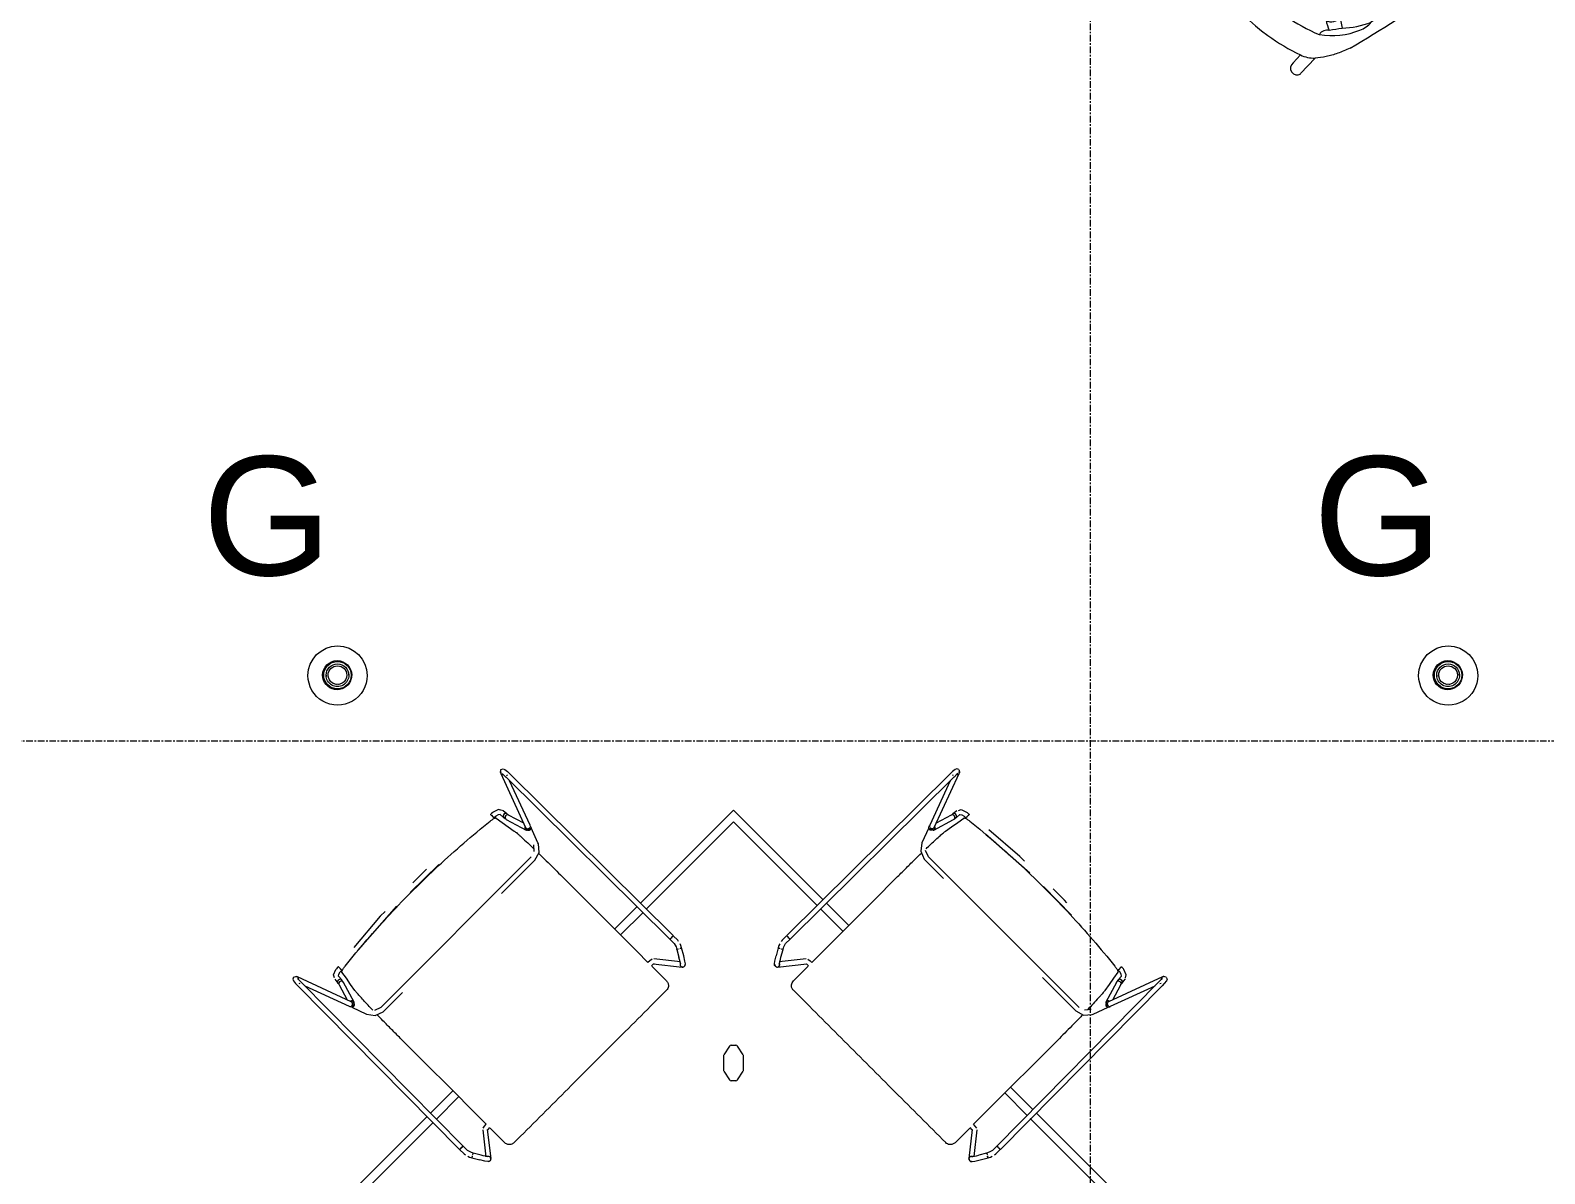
# Model space of a CAD drawing. Header units: inches. Extents: x 29752 to 32426, y -178 to 5722.
# Drawn here: x 31137.2 to 31251.9, y 4368 to 4454.5 of the extents above; entities that cross this region are included whole.
import ezdxf

# ---------------------------------------------------------------- set-up
doc = ezdxf.new("R2010")
doc.units = ezdxf.units.IN
doc.header["$MEASUREMENT"] = 0
doc.linetypes.add('Grid Line 1_2_', pattern=[0.875, 0.5, -0.125, 0.125, -0.125])
for name, color, linetype, lineweight in [('E-LITE-EQPM', 33, 'Continuous', 9), ('E-LITE-EQPM-IDEN', 33, 'Continuous', 9), ('G-IMPT', 8, 'Continuous', 9), ('I-FURN', 30, 'Continuous', 9), ('S-GRID', 1, 'Continuous', 9)]:
    doc.layers.add(name, color=color, linetype=linetype, lineweight=lineweight)
doc.styles.add('Arial', font='arial.ttf', dxfattribs={"height": 9})

# ---------------------------------------------------------------- blocks, each defined once
blk = doc.blocks.new('Table-Square-Teknion-STBSQ_Qui_With_Power-R2015 - 25_5_ High-6254706-FIRST FLOOR')
at = {"layer": 'I-FURN'}
for p, q in [((-11.4, 21), (-21, 21)), ((-21, 21), (-21, 11.01)), ((-8.66, 21), (-11.06, 21)), ((11.06, 21), (8.66, 21)), ((21, 21), (11.4, 21)), ((21, 11.02), (21, 21)), ((-20.37, 20.38), (-20.37, 11.02)), ((-11.41, 20.38), (-20.37, 20.38)), ((-8.66, 20.38), (-11.06, 20.38)), ((11.06, 20.38), (8.66, 20.38)), ((20.38, 20.38), (11.4, 20.38)), ((20.38, 11.02), (20.38, 20.38)), ((-21, 10.67), (-21, 8.27)), ((-20.37, 10.68), (-20.37, 8.27)), ((20.38, 8.27), (20.38, 10.68)), ((21, 8.27), (21, 10.67)), ((-8.58, 8.14), (-8.41, 7.38)), ((-8.28, 8.54), (-8.54, 8.28)), ((-7.38, 8.41), (-8.14, 8.58)), ((-6.56, 7.62), (-7.31, 8.37)), ((7.31, 8.37), (6.56, 7.62)), ((8.14, 8.58), (7.38, 8.41)), ((8.54, 8.28), (8.28, 8.54)), ((8.41, 7.38), (8.58, 8.14)), ((-8.37, 7.31), (-7.62, 6.56)), ((-6.35, 6.79), (-6.52, 7.55)), ((6.52, 7.55), (6.35, 6.79)), ((7.62, 6.56), (8.37, 7.31)), ((-7.55, 6.52), (-6.79, 6.35)), ((-6.65, 6.39), (-6.39, 6.65)), ((6.39, 6.65), (6.65, 6.39)), ((6.79, 6.35), (7.55, 6.52)), ((-7.62, -6.56), (-8.37, -7.31)), ((-6.79, -6.35), (-7.55, -6.52)), ((-6.39, -6.65), (-6.65, -6.39)), ((-6.52, -7.55), (-6.35, -6.79)), ((6.35, -6.79), (6.52, -7.55)), ((6.65, -6.39), (6.39, -6.65)), ((7.55, -6.52), (6.79, -6.35)), ((8.37, -7.31), (7.62, -6.56)), ((-8.41, -7.38), (-8.58, -8.14)), ((-7.31, -8.37), (-6.56, -7.62)), ((6.56, -7.62), (7.31, -8.37)), ((8.58, -8.14), (8.41, -7.38)), ((-21, -9.05), (-21, -11.45)), ((-20.37, -9.04), (-20.37, -11.45)), ((-8.54, -8.28), (-8.28, -8.54)), ((-8.14, -8.58), (-7.38, -8.41)), ((7.38, -8.41), (8.14, -8.58)), ((8.28, -8.54), (8.54, -8.28)), ((20.38, -11.45), (20.38, -9.04)), ((21, -11.45), (21, -9.05)), ((-21, -11.79), (-21, -21)), ((-20.37, -11.79), (-20.37, -20.37)), ((20.38, -20.37), (20.38, -11.8)), ((21, -21), (21, -11.79)), ((-20.37, -20.37), (-11.4, -20.37)), ((-11.06, -20.37), (-8.66, -20.37)), ((8.66, -20.37), (11.05, -20.37)), ((11.39, -20.37), (20.38, -20.37)), ((-21, -21), (-11.4, -21)), ((-11.06, -21), (-8.66, -21)), ((8.66, -21), (11.05, -21)), ((11.39, -21), (21, -21))]:
    blk.add_line(p, q, dxfattribs=at)
for centre, start, end in [((-8.44, 8.18), 135, 192.8239), ((-8.18, 8.44), 77.1761, 135), ((-7.41, 8.26), 45, 77.1761), ((7.41, 8.26), 102.8239, 135), ((8.18, 8.44), 45, 102.8239), ((8.44, 8.18), 347.1761, 45), ((-8.26, 7.41), 192.8239, 225), ((-6.67, 7.52), 12.8239, 45), ((6.67, 7.52), 135, 167.1761), ((8.26, 7.41), 315, 347.1761), ((-7.52, 6.67), 225, 257.1761), ((-6.75, 6.5), 257.1761, 315), ((-6.5, 6.75), 315, 12.8239), ((6.5, 6.75), 167.1761, 225), ((6.75, 6.5), 225, 282.8239), ((7.52, 6.67), 282.8239, 315), ((-7.52, -6.67), 102.8239, 135), ((-6.75, -6.5), 45, 102.8239), ((-6.5, -6.75), 347.1761, 45), ((6.5, -6.75), 135, 192.8239), ((6.75, -6.5), 77.1761, 135), ((7.52, -6.67), 45, 77.1761), ((-8.26, -7.41), 135, 167.1761), ((-6.67, -7.52), 315, 347.1761), ((6.67, -7.52), 192.8239, 225), ((8.26, -7.41), 12.8239, 45), ((-8.44, -8.18), 167.1761, 225), ((-8.18, -8.44), 225, 282.8239), ((-7.41, -8.26), 282.8239, 315), ((7.41, -8.26), 225, 257.1761), ((8.18, -8.44), 257.1761, 315), ((8.44, -8.18), 315, 12.8239)]:
    blk.add_arc(centre, 0.15, start, end, dxfattribs=at)
blk = doc.blocks.new('HighTower_Alo_Chair - HighTower_Alo_Chair-6256373-FIRST FLOOR')
at = {"layer": 'I-FURN'}
for p, q in [((-11.35, 8.59), (-11.44, -8.83)), ((-11.14, 8.68), (-11.11, 8.59)), ((-11.07, -8.84), (-10.97, 8.59)), ((-10.97, 8.22), (-9.68, 4.74)), ((-10.89, 9.08), (-10.91, 9.14)), ((-9.33, 4.87), (-10.89, 9.08)), ((10.89, 9.08), (9.33, 4.87)), ((9.68, 4.74), (10.97, 8.22)), ((10.91, 9.14), (10.89, 9.08)), ((10.97, 8.59), (11.07, -8.84)), ((11.11, 8.59), (11.14, 8.68)), ((11.44, -8.83), (11.35, 8.59)), ((-9.02, 6.96), (-9.06, 6.59)), ((-8.68, 6.55), (-8.65, 6.92)), ((-8.26, 7.44), (-8.37, 7.43)), ((-8.33, 7.06), (-8.22, 7.07)), ((-8.26, 7.44), (-8.19, 7.44)), ((-8.22, 7.07), (-8.19, 7.07)), ((-8.15, 7.44), (-8.19, 7.44)), ((-8.19, 7.07), (-8.15, 7.07)), ((-8.15, 7.15), (-8.15, 7.34)), ((-8.15, 7.07), (-8.15, 7.15)), ((-6.24, 7.27), (-1.78, 7.56)), ((-0.32, 7.56), (2.7, 7.52)), ((8.19, 7.44), (8.15, 7.44)), ((8.15, 7.34), (8.15, 7.15)), ((8.15, 7.15), (8.15, 7.07)), ((8.15, 7.07), (8.19, 7.07)), ((8.26, 7.44), (8.19, 7.44)), ((8.22, 7.07), (8.19, 7.07)), ((8.22, 7.07), (8.33, 7.06)), ((8.37, 7.43), (8.26, 7.44)), ((8.65, 6.92), (8.68, 6.55)), ((9.02, 6.96), (9, 7)), ((9.06, 6.59), (9.02, 6.96)), ((-9.08, 6.43), (-9.45, 5.19)), ((-9.21, 4.7), (-8.72, 6.32)), ((8.68, 6.56), (8.69, 6.52)), ((8.72, 6.32), (9.21, 4.7)), ((9.06, 6.56), (9.06, 6.59)), ((9.45, 5.19), (9.08, 6.43)), ((-9.31, 4.8), (-9.33, 4.86)), ((-9.3, 4.78), (-9.31, 4.8)), ((9.3, 4.78), (9.31, 4.8)), ((9.33, 4.86), (9.31, 4.8)), ((-9.6, 4.55), (-9.17, 3.39)), ((8.82, 3.52), (8.49, 3.13)), ((9.17, 3.39), (9.6, 4.55)), ((-8.06, 2.99), (-8.55, 3.16)), ((-8.07, 2.62), (-6.1, 2.62)), ((8.06, 2.99), (-8.06, 2.99)), ((4.5, 2.62), (8.07, 2.62)), ((-8.66, -8.91), (-8.66, -7.74)), ((8.66, -7.74), (8.66, -8.91)), ((-11.44, -8.84), (-11.44, -9.31)), ((-11.09, -8.84), (-11.42, -8.84)), ((-11.07, -9.31), (-11.07, -8.84)), ((-9.16, -9.03), (-10.43, -10.63)), ((10.42, -10.62), (9.16, -9.03)), ((11.07, -8.84), (11.07, -9.31)), ((11.42, -8.84), (11.09, -8.84)), ((11.44, -9.31), (11.44, -8.84)), ((-11.44, -9.31), (-11.41, -9.44)), ((-11.36, -9.64), (-11.32, -9.78)), ((-11.32, -9.78), (-11.23, -9.94)), ((-11.23, -9.94), (-10.92, -10.48)), ((-11.12, -9.88), (-11.22, -9.94)), ((-11.2, -9.93), (-11.1, -9.87)), ((-10.99, -9.59), (-11.07, -9.31)), ((-11.02, -9.83), (-10.92, -9.77)), ((-10.9, -9.76), (-10.99, -9.59)), ((-10.9, -9.76), (-10.96, -9.79)), ((-10.91, -9.76), (-10.9, -9.76)), ((-10.9, -9.76), (-10.91, -9.76)), ((-10.59, -10.29), (-10.9, -9.76)), ((-10.24, -11), (-8.87, -9.26)), ((-8.66, -10.89), (-8.66, -9.32)), ((8.66, -9.32), (8.66, -10.89)), ((8.87, -9.26), (10.24, -11)), ((10.9, -9.76), (10.59, -10.29)), ((10.99, -9.59), (10.9, -9.76)), ((10.9, -9.76), (10.91, -9.76)), ((10.91, -9.76), (10.9, -9.76)), ((10.96, -9.79), (10.9, -9.76)), ((10.92, -9.77), (11.02, -9.83)), ((10.92, -10.48), (11.23, -9.94)), ((11.07, -9.31), (10.99, -9.59)), ((11.1, -9.87), (11.2, -9.93)), ((11.22, -9.94), (11.12, -9.88)), ((11.23, -9.94), (11.32, -9.78)), ((11.32, -9.78), (11.36, -9.64)), ((11.41, -9.44), (11.44, -9.31)), ((-10.28, -11.03), (-10.21, -10.92)), ((10.28, -11.03), (10.21, -10.92))]:
    blk.add_line(p, q, dxfattribs=at)
at = {"layer": 'I-FURN', "flags": 128}
for points in [[(-11.1, 9.28), (-11.26, 9.2), (-11.31, 9.08), (-11.34, 8.83), (-11.35, 8.59)], [(-11.1, 9.28), (-10.94, 9.19), (-10.91, 9.14)], [(11.1, 9.28), (10.94, 9.19), (10.91, 9.14)], [(11.1, 9.28), (11.26, 9.2), (11.31, 9.08), (11.34, 8.83), (11.35, 8.59)], [(-10.94, 9.01), (-10.96, 8.92), (-10.97, 8.62), (-10.97, 8.59)], [(10.94, 9.01), (10.96, 8.92), (10.97, 8.62), (10.97, 8.59)], [(-8.96, 7.05), (-8.84, 7.26), (-8.42, 7.42), (-8.37, 7.43)], [(-8.65, 6.92), (-8.53, 7.01), (-8.33, 7.06)], [(-8.53, 5.28), (-8.44, 5.83), (-8.34, 6.39), (-8.25, 6.95)], [(-8.15, 7.07), (-8.15, 7.08), (-8.15, 7.09), (-8.15, 7.12), (-8.15, 7.15), (-8.15, 7.19), (-8.15, 7.24), (-8.15, 7.28), (-8.15, 7.33), (-8.15, 7.37), (-8.15, 7.4), (-8.15, 7.43), (-8.15, 7.44), (-8.15, 7.45)], [(-2.7, 7.89), (-3.21, 7.89), (-6.28, 7.64)], [(1.8, 7.94), (1.54, 7.95), (0.33, 7.94)], [(8.15, 7.45), (8.15, 7.44), (8.15, 7.43), (8.15, 7.4), (8.15, 7.37), (8.15, 7.33), (8.15, 7.28), (8.15, 7.24), (8.15, 7.19), (8.15, 7.15), (8.15, 7.12), (8.15, 7.09), (8.15, 7.08), (8.15, 7.07)], [(8.25, 6.95), (8.34, 6.39), (8.44, 5.83), (8.53, 5.28)], [(8.65, 6.92), (8.53, 7.01), (8.33, 7.06)], [(8.97, 7.05), (8.84, 7.26), (8.42, 7.42), (8.37, 7.43)], [(-9.07, 6.44), (-9.06, 6.51), (-9.06, 6.56)], [(-8.72, 6.31), (-8.7, 6.42), (-8.69, 6.52)], [(8.72, 6.31), (8.7, 6.42), (8.69, 6.52)], [(9.07, 6.44), (9.06, 6.51), (9.06, 6.56)], [(-9.6, 4.55), (-9.66, 4.66), (-9.68, 4.71)], [(9.6, 4.55), (9.66, 4.66), (9.68, 4.71)], [(-9.17, 3.39), (-8.78, 2.86), (-8.17, 2.62), (-8.07, 2.62)], [(8.07, 2.62), (8.7, 2.8), (9.13, 3.3), (9.17, 3.39)], [(-8.66, -7.74), (-8.66, -5.07), (-8.66, -2.4), (-8.66, 0.27)], [(8.66, 0.27), (8.66, -2.4), (8.66, -5.07), (8.66, -7.74)], [(-9.05, -8.96), (-8.85, -8.92), (-8.66, -8.91)], [(9.05, -8.96), (8.85, -8.92), (8.66, -8.91)], [(-10.3, -10.75), (-10.35, -10.69), (-10.51, -10.44), (-10.59, -10.29)], [(-8.91, -9.31), (-8.84, -9.29), (-8.66, -9.28)], [(8.91, -9.31), (8.84, -9.29), (8.66, -9.28)], [(10.3, -10.75), (10.35, -10.69), (10.51, -10.44), (10.59, -10.29)], [(-10.41, -11.07), (-10.49, -11.07), (-10.58, -11), (-10.71, -10.82), (-10.92, -10.48)], [(-10.53, -11.01), (-10.5, -11.04), (-10.46, -11.06), (-10.42, -11.07), (-10.37, -11.07), (-10.33, -11.06), (-10.29, -11.04), (-10.25, -11.01), (-10.23, -10.97), (-10.21, -10.93), (-10.2, -10.89)], [(-10.2, -10.89), (-10.21, -10.84), (-10.23, -10.8), (-10.25, -10.76), (-10.29, -10.73), (-10.33, -10.71)], [(10.37, -10.7), (10.33, -10.71), (10.29, -10.73), (10.25, -10.76), (10.23, -10.8), (10.21, -10.84), (10.2, -10.89)], [(10.2, -10.89), (10.21, -10.93), (10.23, -10.97), (10.25, -11.01), (10.29, -11.04), (10.33, -11.06), (10.37, -11.07), (10.42, -11.07), (10.46, -11.06), (10.5, -11.04), (10.53, -11.01)], [(10.41, -11.07), (10.49, -11.07), (10.58, -11), (10.71, -10.82), (10.92, -10.48)]]:
    blk.add_lwpolyline(points, dxfattribs=at)
at = {"layer": 'I-FURN'}
for centre, major_axis, ratio, start_param, end_param in [((-11.07, 9.02), (0.176, 0.065), 0.957879, 0.444014, 0.705813), ((11.07, 9.02), (-0.176, 0.065), 0.957879, 5.577372, 5.839172), ((-11.07, 9.02), (0.176, 0.065), 0.957879, 4.894603, 5.941801), ((-11.07, 9.01), (0.176, 0.064), 0.957692, 0.418229, 0.680028), ((-11.07, 9.02), (0.176, 0.065), 0.957879, 5.941801, 6.283185), ((11.07, 9.02), (-0.176, 0.065), 0.957879, 0, 0.341384), ((11.07, 9.02), (-0.176, 0.065), 0.957879, 0.341384, 1.388582), ((11.07, 9.01), (-0.176, 0.064), 0.957692, 5.603157, 5.864957), ((-8.9, 6.37), (-0.173, 0.073), 0.988515, 5.116919, 6.425916), ((-8.9, 6.37), (-0.179, 0.054), 0.987637, 3.693961, 6.311955), ((-8.87, 6.57), (-0.187, 0.017), 0.830705, 5.604834, 6.652031), ((-8.87, 6.57), (-0.187, 0.019), 0.830378, 3.224652, 6.366245), ((-8.87, 6.57), (-0.187, 0.019), 0.830378, 0.083059, 0.344859), ((-8.87, 6.57), (-0.187, 0.017), 0.830705, 4.819436, 5.343034), ((-8.9, 6.37), (-0.173, 0.073), 0.988515, 4.85512, 5.116919), ((-8.87, 6.57), (-0.187, 0.017), 0.830705, 4.295837, 4.819436), ((-8.87, 6.57), (-0.187, 0.017), 0.830705, 2.725041, 3.772238), ((-8.87, 6.57), (-0.187, 0.019), 0.830378, 2.701053, 3.224652), ((8.87, 6.57), (0.187, 0.017), 0.830705, 2.249148, 3.558145), ((8.87, 6.57), (0.187, 0.019), 0.830378, 6.200126, 9.341719), ((8.87, 6.57), (0.187, 0.019), 0.830378, 3.058533, 3.582132), ((8.9, 6.37), (0.179, 0.054), 0.987637, 6.254416, 8.87241), ((8.87, 6.57), (0.187, 0.017), 0.830705, 1.46375, 1.987348), ((8.9, 6.37), (0.173, 0.073), 0.988515, 1.166266, 1.428065), ((8.87, 6.57), (0.187, 0.017), 0.830705, 5.914339, 7.746935), ((8.9, 6.37), (0.173, 0.073), 0.988515, 6.140454, 7.449451), ((8.87, 6.57), (0.187, 0.019), 0.830378, 5.938327, 6.200126), ((-9.51, 4.8), (0.176, 0.065), 0.957879, 3.062008, 3.847406), ((-9.51, 4.8), (0.176, 0.065), 0.957879, 4.109205, 5.680001), ((-9.39, 4.75), (-0.169, 0.081), 0.988221, 1.239607, 2.025005), ((-9.39, 4.75), (-0.179, 0.054), 0.987637, 1.075967, 2.123165), ((-9.51, 4.81), (0.181, 0.049), 0.968246, 4.44047, 4.702269), ((-9.51, 4.81), (0.181, 0.049), 0.968246, 4.978885, 5.225868), ((-9.51, 4.81), (0.181, 0.049), 0.968246, 5.240905, 5.487667), ((-9.39, 4.75), (-0.179, 0.054), 0.987637, 3.432162, 4.741158), ((-9.51, 4.81), (0.181, 0.049), 0.968246, 5.749467, 6.283185), ((-9.39, 4.75), (-0.169, 0.081), 0.988221, 4.3812, 4.631701), ((13.72, 13.24), (23.01, 8.54), 0.026342, 3.095323, 3.100357), ((-9.45, 4.67), (0.176, 0.065), 0.026342, 0.141106, 0.291986), ((-9.45, 4.67), (0.176, 0.065), 0.026342, 5.903694, 6.273411), ((-9.39, 4.75), (-0.169, 0.081), 0.988221, 4.1194, 4.369969), ((-9.39, 4.75), (-0.169, 0.081), 0.988221, 3.072203, 3.857601), ((-9.39, 4.75), (-0.179, 0.054), 0.987637, 2.908563, 3.432162), ((9.39, 4.75), (0.169, 0.081), 0.988221, 1.913217, 3.210983), ((9.39, 4.75), (0.179, 0.054), 0.987637, 1.542027, 2.851024), ((9.39, 4.75), (0.179, 0.054), 0.987637, 2.851024, 3.374623), ((9.39, 4.75), (0.169, 0.081), 0.988221, 1.651485, 1.901986), ((9.45, 4.67), (-0.176, 0.065), 0.026342, 0.009774, 0.379491), ((9.45, 4.67), (-0.176, 0.065), 0.026342, 5.991199, 6.14208), ((-13.72, 13.24), (-23.01, 8.54), 0.026342, 3.182829, 3.187862), ((9.39, 4.75), (0.169, 0.081), 0.988221, 1.378387, 1.640186), ((9.51, 4.81), (-0.181, 0.049), 0.968246, 0, 1.042085), ((9.51, 4.8), (-0.176, 0.065), 0.957879, 0.603184, 2.17398), ((9.39, 4.75), (0.179, 0.054), 0.987637, 4.110278, 5.207218), ((9.51, 4.81), (-0.181, 0.049), 0.968246, 1.057317, 1.319117), ((9.39, 4.75), (0.169, 0.081), 0.988221, 4.25818, 5.043578), ((9.51, 4.81), (-0.181, 0.049), 0.968246, 1.580916, 1.842716), ((9.51, 4.8), (-0.176, 0.065), 0.957879, 2.43578, 2.959378), ((-9.39, 4.75), (-0.169, 0.081), 0.988221, 2.025005, 2.286804), ((9.39, 4.75), (0.169, 0.081), 0.988221, 3.957949, 4.25818), ((-11.25, -8.84), (-0.187, 0.001), 0.000559, 6.179689, 6.441488), ((-11.25, -8.84), (-0.187, 0.001), 0.000559, 0.420102, 1.4673), ((-11.25, -8.84), (-0.187, 0.001), 0.000559, 1.4673, 2.514497), ((-11.25, -8.84), (-0.187, 0.001), 0.000559, 3.038096, 3.141593), ((11.25, -8.84), (0.187, 0.001), 0.000559, 3.141593, 3.245089), ((11.25, -8.84), (0.187, 0.001), 0.000559, 3.768688, 4.815886), ((11.25, -8.84), (0.187, 0.001), 0.000559, 4.815886, 5.863083), ((11.25, -8.84), (0.187, 0.001), 0.000559, 6.124882, 6.386682), ((-10.4, -10.89), (-0.185, 0.028), 0.989631, 0.93378, 2.242777), ((-10.4, -10.89), (-0.185, 0.028), 0.989631, 3.141593, 4.337172), ((-10.4, -10.89), (-0.185, 0.028), 0.989631, 2.242777, 3.028176), ((10.4, -10.89), (0.185, 0.028), 0.989631, 1.684213, 3.141593), ((10.4, -10.89), (0.185, 0.028), 0.989631, 3.25501, 4.040408), ((10.4, -10.89), (0.185, 0.028), 0.989631, 4.040408, 5.349405)]:
    blk.add_ellipse(centre, major_axis=major_axis, ratio=ratio, start_param=start_param, end_param=end_param, dxfattribs=at)
for points in [[(-8.25, 6.95), (-8.25, 6.96), (-8.23, 6.98), (-8.18, 7.01), (-8.11, 7.04), (-8.01, 7.06), (-7.89, 7.08), (-7.81, 7.1), (-7.76, 7.1)], [(-7.76, 7.1), (-6.05, 7.29), (-2.6, 7.54), (2.6, 7.54), (6.05, 7.29), (7.76, 7.1)], [(7.76, 7.1), (7.81, 7.1), (7.89, 7.08), (8.01, 7.06), (8.11, 7.04), (8.18, 7.01), (8.23, 6.98), (8.25, 6.96), (8.25, 6.95)], [(8.15, -11.39), (6.34, -11.39), (2.72, -11.39), (-2.72, -11.39), (-6.34, -11.39), (-8.15, -11.39)]]:
    blk.add_open_spline(points, degree=3, dxfattribs=at)
for points, knots in [([(-9.28, 4.73), (-9.28, 4.72), (-9.28, 4.71), (-9.28, 4.7), (-9.28, 4.69), (-9.28, 4.68), (-9.28, 4.67), (-9.28, 4.66), (-9.28, 4.65), (-9.28, 4.64), (-9.29, 4.63), (-9.29, 4.61), (-9.3, 4.6), (-9.32, 4.58), (-9.33, 4.56), (-9.35, 4.55), (-9.36, 4.53), (-9.39, 4.52), (-9.43, 4.5), (-9.46, 4.5), (-9.47, 4.5)], [-1, -1, -1, -1, -0.9375, -0.90625, -0.875, -0.84375, -0.8125, -0.78125, -0.75, -0.71875, -0.6875, -0.625, -0.5625, -0.5, -0.4375, -0.375, -0.3125, -0.25, -0.125, 0, 0, 0, 0]), ([(-8.63, 3.28), (-8.63, 3.46), (-8.62, 3.83), (-8.6, 4.32), (-8.58, 4.75), (-8.55, 5.08), (-8.54, 5.22), (-8.53, 5.28)], [-0.5377931, -0.5377931, -0.5377931, -0.5377931, -0.4444444, -0.3333333, -0.2222222, -0.1111111, 0, 0, 0, 0]), ([(8.53, 5.28), (8.54, 5.21), (8.56, 5.07), (8.58, 4.79), (8.59, 4.46), (8.61, 3.97), (8.63, 3.51), (8.63, 3.28)], [-1, -1, -1, -1, -0.8611111, -0.7916667, -0.7222222, -0.5833333, -0.4622069, -0.4622069, -0.4622069, -0.4622069]), ([(9.28, 4.73), (9.28, 4.72), (9.28, 4.71), (9.28, 4.7), (9.28, 4.69), (9.28, 4.68), (9.28, 4.67), (9.28, 4.66), (9.28, 4.65), (9.28, 4.64), (9.29, 4.63), (9.29, 4.61), (9.3, 4.6), (9.32, 4.58), (9.33, 4.56), (9.35, 4.55), (9.36, 4.53), (9.39, 4.52), (9.43, 4.5), (9.46, 4.5), (9.47, 4.5)], [0, 0, 0, 0, 0.0625, 0.09375, 0.125, 0.15625, 0.1875, 0.21875, 0.25, 0.28125, 0.3125, 0.375, 0.4375, 0.5, 0.5625, 0.625, 0.6875, 0.75, 0.875, 1, 1, 1, 1]), ([(-9.47, 4.5), (-9.48, 4.5), (-9.49, 4.5), (-9.51, 4.5), (-9.52, 4.5), (-9.53, 4.51), (-9.54, 4.51), (-9.55, 4.51), (-9.55, 4.52), (-9.56, 4.52), (-9.57, 4.52), (-9.58, 4.53), (-9.58, 4.53), (-9.59, 4.54), (-9.59, 4.54), (-9.6, 4.54), (-9.6, 4.55), (-9.6, 4.55), (-9.6, 4.55), (-9.6, 4.55)], [-1, -1, -1, -1, -0.9, -0.8, -0.75, -0.7, -0.65, -0.6, -0.55, -0.5, -0.425, -0.3875, -0.35, -0.3, -0.25, -0.2, -0.15, -0.1, 0, 0, 0, 0]), ([(-9.6, 4.55), (-9.6, 4.55), (-9.6, 4.55), (-9.6, 4.55), (-9.59, 4.54), (-9.59, 4.54), (-9.59, 4.54)], [-1, -1, -1, -1, -0.9, -0.85, -0.825, -0.8, -0.8, -0.8, -0.8]), ([(9.47, 4.5), (9.48, 4.5), (9.49, 4.5), (9.51, 4.5), (9.52, 4.5), (9.53, 4.51), (9.54, 4.51), (9.55, 4.51), (9.55, 4.52), (9.56, 4.52), (9.57, 4.52), (9.57, 4.53), (9.58, 4.53), (9.58, 4.53), (9.59, 4.54), (9.59, 4.54), (9.6, 4.55), (9.6, 4.55), (9.6, 4.55), (9.6, 4.55)], [0, 0, 0, 0, 0.1, 0.2, 0.25, 0.3, 0.35, 0.4, 0.45, 0.5, 0.55, 0.5875, 0.625, 0.7, 0.75, 0.8, 0.85, 0.9, 1, 1, 1, 1]), ([(9.6, 4.55), (9.6, 4.55), (9.6, 4.55), (9.6, 4.55), (9.59, 4.54), (9.59, 4.54), (9.59, 4.54)], [0, 0, 0, 0, 0.1, 0.15, 0.175, 0.2, 0.2, 0.2, 0.2]), ([(-8.66, 0.27), (-8.66, 0.59), (-8.66, 1.07), (-8.66, 1.7), (-8.65, 2.23), (-8.65, 2.6), (-8.64, 2.81)], [-1, -1, -1, -1, -0.8611111, -0.7916667, -0.7222222, -0.6188026, -0.6188026, -0.6188026, -0.6188026]), ([(8.64, 2.81), (8.65, 2.71), (8.65, 2.38), (8.66, 1.8), (8.66, 1.04), (8.66, 0.53), (8.66, 0.27)], [-0.3811974, -0.3811974, -0.3811974, -0.3811974, -0.3333333, -0.2222222, -0.1111111, 0, 0, 0, 0]), ([(-8.15, -11.39), (-8.23, -11.39), (-8.34, -11.37), (-8.47, -11.29), (-8.56, -11.2), (-8.64, -11.06), (-8.65, -10.95), (-8.66, -10.89)], [0, 0, 0, 0, 0.285714, 0.428571, 0.571429, 0.785714, 1, 1, 1, 1]), ([(8.66, -10.89), (8.65, -10.97), (8.63, -11.08), (8.55, -11.21), (8.46, -11.3), (8.32, -11.38), (8.21, -11.39), (8.15, -11.39)], [0, 0, 0, 0, 0.285714, 0.428571, 0.571429, 0.785714, 1, 1, 1, 1])]:
    blk.add_open_spline(points, degree=3, knots=knots, dxfattribs=at)
blk = doc.blocks.new('HighTower_Alo_Chair - HighTower_Alo_Chair-V14-FIRST FLOOR')
at = {"layer": 'I-FURN'}
for p, q in [((-11.35, 8.59), (-11.44, -8.83)), ((-11.14, 8.68), (-11.11, 8.59)), ((-11.07, -8.84), (-10.97, 8.59)), ((-10.97, 8.22), (-9.68, 4.74)), ((-10.89, 9.08), (-10.91, 9.14)), ((-9.33, 4.87), (-10.89, 9.08)), ((10.89, 9.08), (9.33, 4.87)), ((9.68, 4.74), (10.97, 8.22)), ((10.91, 9.14), (10.89, 9.08)), ((10.97, 8.59), (11.07, -8.84)), ((11.11, 8.59), (11.14, 8.68)), ((11.44, -8.83), (11.35, 8.59)), ((-9.02, 6.96), (-9.06, 6.59)), ((-8.68, 6.55), (-8.65, 6.92)), ((-8.26, 7.44), (-8.37, 7.43)), ((-8.33, 7.06), (-8.22, 7.07)), ((-8.26, 7.44), (-8.19, 7.44)), ((-8.22, 7.07), (-8.19, 7.07)), ((-8.15, 7.44), (-8.19, 7.44)), ((-8.19, 7.07), (-8.15, 7.07)), ((-8.15, 7.15), (-8.15, 7.34)), ((-8.15, 7.07), (-8.15, 7.15)), ((-6.24, 7.27), (-1.78, 7.56)), ((-0.32, 7.56), (2.7, 7.52)), ((8.19, 7.44), (8.15, 7.44)), ((8.15, 7.34), (8.15, 7.15)), ((8.15, 7.15), (8.15, 7.07)), ((8.15, 7.07), (8.19, 7.07)), ((8.26, 7.44), (8.19, 7.44)), ((8.22, 7.07), (8.19, 7.07)), ((8.22, 7.07), (8.33, 7.06)), ((8.37, 7.43), (8.26, 7.44)), ((8.65, 6.92), (8.68, 6.55)), ((9.02, 6.96), (9, 7)), ((9.06, 6.59), (9.02, 6.96)), ((-9.08, 6.43), (-9.45, 5.19)), ((-9.21, 4.7), (-8.72, 6.32)), ((8.68, 6.56), (8.69, 6.52)), ((8.72, 6.32), (9.21, 4.7)), ((9.06, 6.56), (9.06, 6.59)), ((9.45, 5.19), (9.08, 6.43)), ((-9.31, 4.8), (-9.33, 4.86)), ((-9.3, 4.78), (-9.31, 4.8)), ((9.3, 4.78), (9.31, 4.8)), ((9.33, 4.86), (9.31, 4.8)), ((-9.6, 4.55), (-9.17, 3.39)), ((8.82, 3.52), (8.49, 3.13)), ((9.17, 3.39), (9.6, 4.55)), ((-8.06, 2.99), (-8.55, 3.16)), ((-8.07, 2.62), (-6.1, 2.62)), ((8.06, 2.99), (-8.06, 2.99)), ((4.5, 2.62), (8.07, 2.62)), ((-8.66, -8.91), (-8.66, -7.74)), ((8.66, -7.74), (8.66, -8.91)), ((-11.44, -8.84), (-11.44, -9.31)), ((-11.09, -8.84), (-11.42, -8.84)), ((-11.07, -9.31), (-11.07, -8.84)), ((-9.16, -9.03), (-10.43, -10.63)), ((10.42, -10.62), (9.16, -9.03)), ((11.07, -8.84), (11.07, -9.31)), ((11.42, -8.84), (11.09, -8.84)), ((11.44, -9.31), (11.44, -8.84)), ((-11.44, -9.31), (-11.41, -9.44)), ((-11.36, -9.64), (-11.32, -9.78)), ((-11.32, -9.78), (-11.23, -9.94)), ((-11.23, -9.94), (-10.92, -10.48)), ((-11.12, -9.88), (-11.22, -9.94)), ((-11.2, -9.93), (-11.1, -9.87)), ((-10.99, -9.59), (-11.07, -9.31)), ((-11.02, -9.83), (-10.92, -9.77)), ((-10.9, -9.76), (-10.99, -9.59)), ((-10.9, -9.76), (-10.96, -9.79)), ((-10.91, -9.76), (-10.9, -9.76)), ((-10.9, -9.76), (-10.91, -9.76)), ((-10.59, -10.29), (-10.9, -9.76)), ((-10.24, -11), (-8.87, -9.26)), ((-8.66, -10.89), (-8.66, -9.32)), ((8.66, -9.32), (8.66, -10.89)), ((8.87, -9.26), (10.24, -11)), ((10.9, -9.76), (10.59, -10.29)), ((10.99, -9.59), (10.9, -9.76)), ((10.9, -9.76), (10.91, -9.76)), ((10.91, -9.76), (10.9, -9.76)), ((10.96, -9.79), (10.9, -9.76)), ((10.92, -9.77), (11.02, -9.83)), ((10.92, -10.48), (11.23, -9.94)), ((11.07, -9.31), (10.99, -9.59)), ((11.1, -9.87), (11.2, -9.93)), ((11.22, -9.94), (11.12, -9.88)), ((11.23, -9.94), (11.32, -9.78)), ((11.32, -9.78), (11.36, -9.64)), ((11.41, -9.44), (11.44, -9.31)), ((-10.28, -11.03), (-10.21, -10.92)), ((10.28, -11.03), (10.21, -10.92))]:
    blk.add_line(p, q, dxfattribs=at)
at = {"layer": 'I-FURN', "flags": 128}
for points in [[(-11.1, 9.28), (-11.26, 9.2), (-11.31, 9.08), (-11.34, 8.83), (-11.35, 8.59)], [(-11.1, 9.28), (-10.94, 9.19), (-10.91, 9.14)], [(11.1, 9.28), (10.94, 9.19), (10.91, 9.14)], [(11.1, 9.28), (11.26, 9.2), (11.31, 9.08), (11.34, 8.83), (11.35, 8.59)], [(-10.94, 9.01), (-10.96, 8.92), (-10.97, 8.62), (-10.97, 8.59)], [(10.94, 9.01), (10.96, 8.92), (10.97, 8.62), (10.97, 8.59)], [(-8.95, 7.07), (-8.84, 7.26), (-8.42, 7.42), (-8.37, 7.43)], [(-8.65, 6.92), (-8.53, 7.01), (-8.33, 7.06)], [(-8.53, 5.28), (-8.44, 5.83), (-8.34, 6.39), (-8.25, 6.95)], [(-8.15, 7.07), (-8.15, 7.08), (-8.15, 7.09), (-8.15, 7.12), (-8.15, 7.15), (-8.15, 7.19), (-8.15, 7.24), (-8.15, 7.28), (-8.15, 7.33), (-8.15, 7.37), (-8.15, 7.4), (-8.15, 7.43), (-8.15, 7.44), (-8.15, 7.45)], [(-2.7, 7.89), (-3.21, 7.89), (-6.28, 7.64)], [(1.8, 7.94), (1.54, 7.95), (0.33, 7.94)], [(8.15, 7.45), (8.15, 7.44), (8.15, 7.43), (8.15, 7.4), (8.15, 7.37), (8.15, 7.33), (8.15, 7.28), (8.15, 7.24), (8.15, 7.19), (8.15, 7.15), (8.15, 7.12), (8.15, 7.09), (8.15, 7.08), (8.15, 7.07)], [(8.25, 6.95), (8.34, 6.39), (8.44, 5.83), (8.53, 5.28)], [(8.65, 6.92), (8.53, 7.01), (8.33, 7.06)], [(8.97, 7.05), (8.84, 7.26), (8.42, 7.42), (8.37, 7.43)], [(-9.07, 6.44), (-9.06, 6.51), (-9.06, 6.56)], [(-8.72, 6.31), (-8.7, 6.42), (-8.69, 6.52)], [(8.72, 6.31), (8.7, 6.42), (8.69, 6.52)], [(9.07, 6.44), (9.06, 6.51), (9.06, 6.56)], [(-9.6, 4.55), (-9.66, 4.66), (-9.68, 4.71)], [(9.6, 4.55), (9.66, 4.66), (9.68, 4.71)], [(-9.17, 3.39), (-8.78, 2.86), (-8.17, 2.62), (-8.07, 2.62)], [(8.07, 2.62), (8.7, 2.8), (9.13, 3.3), (9.17, 3.39)], [(-8.66, -7.74), (-8.66, -5.07), (-8.66, -2.4), (-8.66, 0.27)], [(8.66, 0.27), (8.66, -2.4), (8.66, -5.07), (8.66, -7.74)], [(-9.05, -8.96), (-8.85, -8.92), (-8.66, -8.91)], [(9.05, -8.96), (8.85, -8.92), (8.66, -8.91)], [(-10.3, -10.75), (-10.35, -10.69), (-10.51, -10.44), (-10.59, -10.29)], [(-8.91, -9.31), (-8.84, -9.29), (-8.66, -9.28)], [(8.91, -9.31), (8.84, -9.29), (8.66, -9.28)], [(10.3, -10.75), (10.35, -10.69), (10.51, -10.44), (10.59, -10.29)], [(-10.41, -11.07), (-10.49, -11.07), (-10.58, -11), (-10.71, -10.82), (-10.92, -10.48)], [(-10.53, -11.01), (-10.5, -11.04), (-10.46, -11.06), (-10.42, -11.07), (-10.37, -11.07), (-10.33, -11.06), (-10.29, -11.04), (-10.25, -11.01), (-10.23, -10.97), (-10.21, -10.93), (-10.2, -10.89)], [(-10.2, -10.89), (-10.21, -10.84), (-10.23, -10.8), (-10.25, -10.76), (-10.29, -10.73), (-10.33, -10.71)], [(10.37, -10.7), (10.33, -10.71), (10.29, -10.73), (10.25, -10.76), (10.23, -10.8), (10.21, -10.84), (10.2, -10.89)], [(10.2, -10.89), (10.21, -10.93), (10.23, -10.97), (10.25, -11.01), (10.29, -11.04), (10.33, -11.06), (10.37, -11.07), (10.42, -11.07), (10.46, -11.06), (10.5, -11.04), (10.53, -11.01)], [(10.41, -11.07), (10.49, -11.07), (10.58, -11), (10.71, -10.82), (10.92, -10.48)]]:
    blk.add_lwpolyline(points, dxfattribs=at)
at = {"layer": 'I-FURN'}
for centre, major_axis, ratio, start_param, end_param in [((-11.07, 9.02), (0.176, 0.065), 0.957879, 0.444014, 0.705813), ((11.07, 9.02), (-0.176, 0.065), 0.957879, 5.577372, 5.839172), ((-11.07, 9.02), (0.176, 0.065), 0.957879, 4.894603, 5.941801), ((-11.07, 9.01), (0.176, 0.064), 0.957692, 0.418229, 0.680028), ((-11.07, 9.02), (0.176, 0.065), 0.957879, 5.941801, 6.283185), ((11.07, 9.02), (-0.176, 0.065), 0.957879, 0, 0.341384), ((11.07, 9.02), (-0.176, 0.065), 0.957879, 0.341384, 1.388582), ((11.07, 9.01), (-0.176, 0.064), 0.957692, 5.603157, 5.864957), ((-8.9, 6.37), (-0.173, 0.073), 0.988515, 5.116919, 6.425916), ((-8.9, 6.37), (-0.179, 0.054), 0.987637, 3.693961, 6.311955), ((-8.87, 6.57), (-0.187, 0.017), 0.830705, 5.604834, 6.652031), ((-8.87, 6.57), (-0.187, 0.019), 0.830378, 3.224652, 6.366245), ((-8.87, 6.57), (-0.187, 0.019), 0.830378, 0.083059, 0.344859), ((-8.87, 6.57), (-0.187, 0.017), 0.830705, 4.819436, 5.343034), ((-8.9, 6.37), (-0.173, 0.073), 0.988515, 4.85512, 5.116919), ((-8.87, 6.57), (-0.187, 0.017), 0.830705, 4.295837, 4.819436), ((-8.87, 6.57), (-0.187, 0.017), 0.830705, 2.725041, 4.034038), ((-8.87, 6.57), (-0.187, 0.019), 0.830378, 2.701053, 3.224652), ((8.87, 6.57), (0.187, 0.017), 0.830705, 2.249148, 3.558145), ((8.87, 6.57), (0.187, 0.019), 0.830378, 6.200126, 9.341719), ((8.87, 6.57), (0.187, 0.019), 0.830378, 3.058533, 3.582132), ((8.9, 6.37), (0.179, 0.054), 0.987637, 6.254416, 8.87241), ((8.87, 6.57), (0.187, 0.017), 0.830705, 1.46375, 1.987348), ((8.9, 6.37), (0.173, 0.073), 0.988515, 1.166266, 1.428065), ((8.87, 6.57), (0.187, 0.017), 0.830705, 0.940151, 1.46375), ((8.9, 6.37), (0.173, 0.073), 0.988515, 6.140454, 7.449451), ((8.87, 6.57), (0.187, 0.017), 0.830705, 5.914339, 6.961537), ((8.87, 6.57), (0.187, 0.019), 0.830378, 5.938327, 6.200126), ((-9.51, 4.8), (0.176, 0.065), 0.957879, 3.062008, 3.847406), ((-9.51, 4.8), (0.176, 0.065), 0.957879, 4.109205, 5.680001), ((-9.39, 4.75), (-0.169, 0.081), 0.988221, 1.239607, 2.025005), ((-9.39, 4.75), (-0.179, 0.054), 0.987637, 1.075967, 2.123165), ((-9.51, 4.81), (0.181, 0.049), 0.968246, 4.44047, 4.702269), ((-9.51, 4.81), (0.181, 0.049), 0.968246, 4.978885, 5.225868), ((-9.51, 4.81), (0.181, 0.049), 0.968246, 5.240905, 5.487667), ((-9.39, 4.75), (-0.169, 0.081), 0.988221, 4.642999, 4.904798), ((-9.39, 4.75), (-0.179, 0.054), 0.987637, 3.432162, 4.741158), ((-9.51, 4.81), (0.181, 0.049), 0.968246, 5.749467, 6.283185), ((-9.39, 4.75), (-0.169, 0.081), 0.988221, 4.3812, 4.631701), ((13.72, 13.24), (23.01, 8.54), 0.026342, 3.095323, 3.100357), ((-9.45, 4.67), (0.176, 0.065), 0.026342, 0.141106, 0.291986), ((-9.45, 4.67), (0.176, 0.065), 0.026342, 5.903694, 6.273411), ((-9.39, 4.75), (-0.169, 0.081), 0.988221, 3.072203, 4.369969), ((-9.39, 4.75), (-0.179, 0.054), 0.987637, 2.908563, 3.432162), ((9.39, 4.75), (0.169, 0.081), 0.988221, 1.913217, 3.210983), ((9.39, 4.75), (0.179, 0.054), 0.987637, 1.542027, 2.851024), ((9.39, 4.75), (0.179, 0.054), 0.987637, 2.851024, 3.374623), ((9.39, 4.75), (0.169, 0.081), 0.988221, 1.651485, 1.901986), ((9.45, 4.67), (-0.176, 0.065), 0.026342, 0.009774, 0.379491), ((9.45, 4.67), (-0.176, 0.065), 0.026342, 5.991199, 6.14208), ((-13.72, 13.24), (-23.01, 8.54), 0.026342, 3.182829, 3.187862), ((9.39, 4.75), (0.169, 0.081), 0.988221, 1.378387, 1.640186), ((9.51, 4.81), (-0.181, 0.049), 0.968246, 0, 0.533719), ((9.51, 4.8), (-0.176, 0.065), 0.957879, 0.603184, 2.17398), ((9.39, 4.75), (0.179, 0.054), 0.987637, 4.160021, 5.207218), ((9.51, 4.81), (-0.181, 0.049), 0.968246, 0.795518, 1.042085), ((9.39, 4.75), (0.169, 0.081), 0.988221, 4.25818, 5.043578), ((9.51, 4.81), (-0.181, 0.049), 0.968246, 1.580916, 1.842716), ((9.51, 4.8), (-0.176, 0.065), 0.957879, 2.43578, 2.959378), ((-9.39, 4.75), (-0.169, 0.081), 0.988221, 2.025005, 2.286804), ((9.39, 4.75), (0.169, 0.081), 0.988221, 3.996381, 4.25818), ((-11.25, -8.84), (-0.187, 0.001), 0.000559, 6.179689, 6.441488), ((-11.25, -8.84), (-0.187, 0.001), 0.000559, 0.420102, 1.4673), ((-11.25, -8.84), (-0.187, 0.001), 0.000559, 1.4673, 2.514497), ((-11.25, -8.84), (-0.187, 0.001), 0.000559, 3.038096, 3.141593), ((11.25, -8.84), (0.187, 0.001), 0.000559, 3.141593, 3.245089), ((11.25, -8.84), (0.187, 0.001), 0.000559, 3.768688, 4.815886), ((11.25, -8.84), (0.187, 0.001), 0.000559, 4.815886, 5.863083), ((11.25, -8.84), (0.187, 0.001), 0.000559, 6.124882, 6.386682), ((-10.4, -10.89), (-0.185, 0.028), 0.989631, 0.93378, 2.242777), ((-10.4, -10.89), (-0.185, 0.028), 0.989631, 3.141593, 4.598972), ((-10.4, -10.89), (-0.185, 0.028), 0.989631, 2.242777, 3.028176), ((10.4, -10.89), (0.185, 0.028), 0.989631, 1.684213, 3.141593), ((10.4, -10.89), (0.185, 0.028), 0.989631, 3.25501, 4.040408), ((10.4, -10.89), (0.185, 0.028), 0.989631, 4.040408, 5.349405)]:
    blk.add_ellipse(centre, major_axis=major_axis, ratio=ratio, start_param=start_param, end_param=end_param, dxfattribs=at)
for points in [[(-8.25, 6.95), (-8.25, 6.96), (-8.23, 6.98), (-8.18, 7.01), (-8.11, 7.04), (-8.01, 7.06), (-7.89, 7.08), (-7.81, 7.1), (-7.76, 7.1)], [(-7.76, 7.1), (-6.05, 7.29), (-2.6, 7.54), (2.6, 7.54), (6.05, 7.29), (7.76, 7.1)], [(7.76, 7.1), (7.81, 7.1), (7.89, 7.08), (8.01, 7.06), (8.11, 7.04), (8.18, 7.01), (8.23, 6.98), (8.25, 6.96), (8.25, 6.95)], [(8.15, -11.39), (6.34, -11.39), (2.72, -11.39), (-2.72, -11.39), (-6.34, -11.39), (-8.15, -11.39)]]:
    blk.add_open_spline(points, degree=3, dxfattribs=at)
for points, knots in [([(-9.28, 4.73), (-9.28, 4.72), (-9.28, 4.71), (-9.28, 4.7), (-9.28, 4.69), (-9.28, 4.68), (-9.28, 4.67), (-9.28, 4.66), (-9.28, 4.65), (-9.28, 4.64), (-9.29, 4.63), (-9.29, 4.61), (-9.3, 4.6), (-9.32, 4.58), (-9.33, 4.56), (-9.35, 4.55), (-9.36, 4.53), (-9.39, 4.52), (-9.43, 4.5), (-9.46, 4.5), (-9.47, 4.5)], [-1, -1, -1, -1, -0.9375, -0.90625, -0.875, -0.84375, -0.8125, -0.78125, -0.75, -0.71875, -0.6875, -0.625, -0.5625, -0.5, -0.4375, -0.375, -0.3125, -0.25, -0.125, 0, 0, 0, 0]), ([(-8.63, 3.28), (-8.63, 3.46), (-8.62, 3.83), (-8.6, 4.32), (-8.58, 4.75), (-8.55, 5.08), (-8.54, 5.22), (-8.53, 5.28)], [-0.5377931, -0.5377931, -0.5377931, -0.5377931, -0.4444444, -0.3333333, -0.2222222, -0.1111111, 0, 0, 0, 0]), ([(8.53, 5.28), (8.54, 5.21), (8.56, 5.07), (8.58, 4.79), (8.59, 4.46), (8.61, 3.98), (8.63, 3.53), (8.63, 3.31)], [-1, -1, -1, -1, -0.8611111, -0.7916667, -0.7222222, -0.5833333, -0.4667379, -0.4667379, -0.4667379, -0.4667379]), ([(9.28, 4.73), (9.28, 4.72), (9.28, 4.71), (9.28, 4.7), (9.28, 4.69), (9.28, 4.68), (9.28, 4.67), (9.28, 4.66), (9.28, 4.65), (9.28, 4.64), (9.29, 4.63), (9.29, 4.61), (9.3, 4.6), (9.32, 4.58), (9.33, 4.56), (9.35, 4.55), (9.36, 4.53), (9.39, 4.52), (9.43, 4.5), (9.46, 4.5), (9.47, 4.5)], [0, 0, 0, 0, 0.0625, 0.09375, 0.125, 0.15625, 0.1875, 0.21875, 0.25, 0.28125, 0.3125, 0.375, 0.4375, 0.5, 0.5625, 0.625, 0.6875, 0.75, 0.875, 1, 1, 1, 1]), ([(-9.47, 4.5), (-9.48, 4.5), (-9.49, 4.5), (-9.51, 4.5), (-9.52, 4.5), (-9.53, 4.51), (-9.54, 4.51), (-9.55, 4.51), (-9.55, 4.52), (-9.56, 4.52), (-9.57, 4.52), (-9.58, 4.53), (-9.58, 4.53), (-9.59, 4.54), (-9.59, 4.54), (-9.6, 4.54), (-9.6, 4.55), (-9.6, 4.55), (-9.6, 4.55), (-9.6, 4.55)], [-1, -1, -1, -1, -0.9, -0.8, -0.75, -0.7, -0.65, -0.6, -0.55, -0.5, -0.425, -0.3875, -0.35, -0.3, -0.25, -0.2, -0.15, -0.1, 0, 0, 0, 0]), ([(-9.6, 4.55), (-9.6, 4.55), (-9.6, 4.55), (-9.6, 4.55), (-9.59, 4.54), (-9.59, 4.54), (-9.59, 4.54)], [-1, -1, -1, -1, -0.9, -0.85, -0.825, -0.8, -0.8, -0.8, -0.8]), ([(9.47, 4.5), (9.48, 4.5), (9.49, 4.5), (9.51, 4.5), (9.52, 4.5), (9.53, 4.51), (9.54, 4.51), (9.55, 4.51), (9.55, 4.52), (9.56, 4.52), (9.57, 4.52), (9.57, 4.53), (9.58, 4.53), (9.58, 4.53), (9.59, 4.54), (9.59, 4.54), (9.6, 4.55), (9.6, 4.55), (9.6, 4.55), (9.6, 4.55)], [0, 0, 0, 0, 0.1, 0.2, 0.25, 0.3, 0.35, 0.4, 0.45, 0.5, 0.55, 0.5875, 0.625, 0.7, 0.75, 0.8, 0.85, 0.9, 1, 1, 1, 1]), ([(9.6, 4.55), (9.6, 4.55), (9.6, 4.55), (9.6, 4.55), (9.59, 4.54), (9.59, 4.54), (9.59, 4.54)], [0, 0, 0, 0, 0.1, 0.15, 0.175, 0.2, 0.2, 0.2, 0.2]), ([(-8.66, 0.27), (-8.66, 0.59), (-8.66, 1.07), (-8.66, 1.7), (-8.65, 2.23), (-8.65, 2.6), (-8.64, 2.81)], [-1, -1, -1, -1, -0.8611111, -0.7916667, -0.7222222, -0.6188026, -0.6188026, -0.6188026, -0.6188026]), ([(8.64, 2.81), (8.65, 2.71), (8.65, 2.38), (8.66, 1.8), (8.66, 1.04), (8.66, 0.53), (8.66, 0.27)], [-0.3811974, -0.3811974, -0.3811974, -0.3811974, -0.3333333, -0.2222222, -0.1111111, 0, 0, 0, 0]), ([(-8.15, -11.39), (-8.23, -11.39), (-8.34, -11.37), (-8.47, -11.29), (-8.56, -11.2), (-8.64, -11.06), (-8.65, -10.95), (-8.66, -10.89)], [0, 0, 0, 0, 0.285714, 0.428571, 0.571429, 0.785714, 1, 1, 1, 1]), ([(8.66, -10.89), (8.65, -10.97), (8.63, -11.08), (8.55, -11.21), (8.46, -11.3), (8.32, -11.38), (8.21, -11.39), (8.15, -11.39)], [0, 0, 0, 0, 0.285714, 0.428571, 0.571429, 0.785714, 1, 1, 1, 1])]:
    blk.add_open_spline(points, degree=3, knots=knots, dxfattribs=at)
blk = doc.blocks.new('Steelcase Coalesse - LessThanFive - Seating - Chair - Chair-V25-FIRST FLOOR')
at = {"layer": 'I-FURN'}
for p, q in [((-10.97, -3.92), (-11.63, -0.87)), ((-10.64, -0.9), (-9.98, -3.92)), ((10.06, -3.57), (10.64, -0.88)), ((11.63, -0.9), (10.98, -3.97)), ((-7.95, -15.63), (-7.1, -15.24)), ((-7.45, -16.49), (-7.95, -15.63)), ((7.1, -15.24), (7.91, -15.62)), ((-8.84, -20.15), (-8.56, -18.54)), ((-7.68, -19.24), (-7.85, -20.16)), ((7.85, -20.16), (7.69, -19.36)), ((8.54, -18.61), (8.84, -20.18))]:
    blk.add_line(p, q, dxfattribs=at)
for centre, radius, start, end in [((-11.13, -0.89), 0.499, 358.2082, 178.2082), ((-6.68, -2.99), 2.21, 103.3107, 162.8489), ((0, -31.22), 31.22, 100.0138, 103.3107), ((0, -31.22), 31.22, 76.8533, 100.0138), ((6.58, -3.07), 2.31, 20.635, 76.8533), ((11.13, -0.89), 0.499, 359.3395, 179.3395), ((-9.57, -9.14), 19.56, 13.7896, 20.635), ((-10.47, -3.92), 0.496, 0.1104, 179.8986), ((9.55, -8), 19.2, 162.8489, 170.9578), ((10.49, -3.87), 0.505, 348, 185.7864), ((-9.85, -3.67), 1.14, 192.3628, 217.6372), ((-12.02, -5.34), 1.59, 7.2788, 37.6372), ((-14.49, -6.08), 5.01, 12.1242, 25.6361), ((5.68, -5.4), 3.86, 5.9632, 13.7896), ((0.41, -1.52), 9.87, 339.0727, 348), ((14.61, -6.6), 4.44, 146.9598, 160.9989), ((10.38, -3.84), 0.614, 326.9598, 348), ((-109.21, -17.76), 99.57, 1.694, 7.2788), ((-9.35, -5.59), 0.608, 95.5377, 113.9775), ((-15.19, -6.23), 5.72, 0.4027, 12.1242), ((5.12, -5.46), 4.42, 345.5512, 5.9632), ((9.35, -5.59), 0.61, 62.5204, 73.6587), ((10.91, -5.54), 1.37, 159.0727, 183.1872), ((18.47, -7.93), 8.52, 160.9989, 179.3791), ((-59.4, -14.43), 50.61, 0.6372, 9.3628), ((2.12, -2.42), 12.18, 198.0203, 205.3226), ((254.12, -123.67), 271.29, 154.4275, 155.3083), ((64.27, -14.4), 55.42, 171.8763, 179.1473), ((-254.12, -123.67), 271.29, 24.6917, 25.3226), ((-79.64, -6.86), 89.6, 354.1307, 359.3791), ((-12.83, -12.73), 5.72, 357.8915, 24.6917), ((12.83, -12.73), 5.72, 155.3083, 182.1085), ((20.05, -13.94), 27.18, 177.8915, 182.7464), ((-20.05, -13.94), 27.18, 357.2536, 2.1085), ((1.55, -11.45), 7.61, 326.7856, 343.7976), ((6.8, -14.07), 2.11, 344.7308, 13.7625), ((5.81, -14.36), 15.49, 181.694, 188.8902), ((-4.19, -14.12), 4.61, 176.7843, 187.3082), ((3.07, -9.26), 12.72, 201.2054, 210.0533), ((-4.91, -14.21), 3.89, 187.3082, 232.5948), ((3.07, -13.05), 5.98, 314.9029, 344.7308), ((-6.29, -15.47), 0.843, 164.196, 242.587), ((6.47, -15.57), 0.712, 290.0873, 27.2011), ((15.98, -20.43), 9.36, 149.1494, 155.1347), ((-4.86, -15.46), 4.81, 195.5064, 221.736), ((-8.24, -12.96), 3.62, 282.5941, 295.6438), ((-8.08, -17.05), 0.841, 342.987, 42.2207), ((0.04, 2.01), 19.42, 249.7737, 290.0873), ((8.24, -12.96), 3.62, 244.9597, 257.9137), ((7.92, -17.02), 0.684, 129.4562, 203.0764), ((1.11, -2.38), 17.12, 240.6775, 250.6293), ((-0.15, -4.82), 14.53, 289.3352, 300.8179), ((-2.91, -12), 8.67, 230.2831, 243.9481), ((0.04, -5.31), 14, 250.7712, 289.2402), ((0.14, -5.31), 15.95, 287.9267, 298.256), ((6.53, -17.2), 2.45, 298.256, 324.9819), ((-8.35, -20.16), 0.499, 179.0642, 359.0642), ((-0.01, -5.27), 16, 245.1982, 253.8772), ((0.06, -5.04), 16.23, 253.8772, 287.9267), ((8.35, -20.16), 0.499, 180, 357.7888)]:
    blk.add_arc(centre, radius, start, end, dxfattribs=at)
blk.add_open_spline([(9.49, -16.02), (9.43, -16.37), (9.27, -17.02), (8.96, -17.88), (8.69, -18.38), (8.54, -18.61)], degree=3, dxfattribs=at)
blk = doc.blocks.new('EUREKA LIGHTING_4064 VOXEL - 2026_cap BLK_sat-6248604-FIRST FLOOR')
at = {"layer": 'G-IMPT'}
for p, q in [((-0.85, 0.05), (-0.79, 0.05)), ((-0.75, 0.05), (-0.7, 0.05)), ((0.86, -0.05), (0.81, -0.05))]:
    blk.add_line(p, q, dxfattribs=at)
blk = doc.blocks.new('EUREKA LIGHTING_4064 VOXEL - 2064_shade_sat-6248603-FIRST FLOOR')
at = {"layer": 'G-IMPT'}
for radius, start, end in [(1.1, 21.1788, 180), (1.04, 174.916, 180), (1.04, 144, 149.4936), (1.04, 108, 111.0454), (1.1, 360, 18.4459), (1.1, 180, 0), (1.04, 180, 186.0976), (1.04, 208.9106, 220.2707), (1.04, 246.1673, 256.6961), (1.04, 284.5586, 292.2676)]:
    blk.add_arc((-0.01, 0), radius, start, end, dxfattribs=at)
blk = doc.blocks.new('EUREKA LIGHTING_4064 VOXEL - 2033_heatsink_sat-V68-FIRST FLOOR')
at = {"layer": 'G-IMPT'}
for p, q in [((-0.8, 0.05), (-0.84, 0.05)), ((-0.7, 0.04), (-0.73, 0.04)), ((-0.35, -0.96), (-0.34, -0.98)), ((0.81, -0.04), (0.85, -0.04))]:
    blk.add_line(p, q, dxfattribs=at)
for radius, start, end in [(1.04, 0, 180), (1.04, 180, 360), (1.04, 142.8361, 146.25), (0.859, 360, 180), (0.859, 180, 0), (0.709, 138.762, 143.024), (0.709, 114.8321, 118.9388), (0.709, 95.012, 99.1157), (0.709, 79.2926, 83.7501), (1.04, 50.7234, 54.1297), (1.04, 14.4002, 19.5187), (1.04, 213.75, 219.0131), (1.04, 250.2793, 254.5002), (1.04, 285.5047, 288.6362)]:
    blk.add_arc((0.01, 0), radius, start, end, dxfattribs=at)
blk = doc.blocks.new('EUREKA LIGHTING_4064 VOXEL - 4064 -4W-V69-FIRST FLOOR')
at = {"layer": 'E-LITE-EQPM'}
for centre, radius, start, end in [((0.02, 0.03), 2.24, 360, 180), ((0.02, 0.03), 2.24, 180, 360), ((0.01, 0), 0.709, 360, 180), ((0.01, 0), 0.709, 180, 360)]:
    blk.add_arc(centre, radius, start, end, dxfattribs=at)
for name in ['EUREKA LIGHTING_4064 VOXEL - 2064_shade_sat-6248603-FIRST FLOOR', 'EUREKA LIGHTING_4064 VOXEL - 2033_heatsink_sat-V68-FIRST FLOOR', 'EUREKA LIGHTING_4064 VOXEL - 2026_cap BLK_sat-6248604-FIRST FLOOR']:
    blk.add_blockref(name, (0, 0))
blk = doc.blocks.new('EUREKA LIGHTING_4064 VOXEL - 2064_shade_sat-V91-FIRST FLOOR')
at = {"layer": 'G-IMPT'}
for radius, start, end in [(1.1, 21.1788, 180), (1.04, 174.916, 180), (1.04, 144, 149.4936), (1.04, 108, 111.0454), (1.1, 360, 18.4459), (1.1, 180, 0), (1.04, 180, 184.0817), (1.04, 208.9106, 220.2707), (1.04, 246.1673, 256.6961), (1.04, 284.5586, 291.8517)]:
    blk.add_arc((-0.01, 0), radius, start, end, dxfattribs=at)
blk = doc.blocks.new('EUREKA LIGHTING_4064 VOXEL - 4064 -4W-V92-FIRST FLOOR')
at = {"layer": 'E-LITE-EQPM'}
for centre, radius, start, end in [((0.02, 0.03), 2.24, 360, 180), ((0.02, 0.03), 2.24, 180, 360), ((0.01, 0), 0.709, 360, 180), ((0.01, 0), 0.709, 180, 360)]:
    blk.add_arc(centre, radius, start, end, dxfattribs=at)
for name in ['EUREKA LIGHTING_4064 VOXEL - 2064_shade_sat-V91-FIRST FLOOR', 'EUREKA LIGHTING_4064 VOXEL - 2033_heatsink_sat-V68-FIRST FLOOR', 'EUREKA LIGHTING_4064 VOXEL - 2026_cap BLK_sat-6248604-FIRST FLOOR']:
    blk.add_blockref(name, (0, 0))

msp = doc.modelspace()

# ---------------------------------------------------------------- linework, layer by layer
at = {"layer": 'S-GRID', "linetype": 'Grid Line 1_2_'}
for p, q in [((31217.49, 4277.77), (31217.49, 5698.13)), ((31446.27, 4400.69), (29775.66, 4400.69))]:
    msp.add_line(p, q, dxfattribs=at)

# ---------------------------------------------------------------- block references
at = {"layer": 'E-LITE-EQPM', "extrusion": (0, 0, -1), "rotation": 180}
for name, p in [('EUREKA LIGHTING_4064 VOXEL - 4064 -4W-V69-FIRST FLOOR', (-31160.45, 4405.69)), ('EUREKA LIGHTING_4064 VOXEL - 4064 -4W-V92-FIRST FLOOR', (-31244.55, 4405.69))]:
    msp.add_blockref(name, p, dxfattribs=at)
at = {"layer": 'I-FURN'}
for name, p, rotation in [('Steelcase Coalesse - LessThanFive - Seating - Chair - Chair-V25-FIRST FLOOR', (31244.48, 4470.26), 306.1301877423674), ('HighTower_Alo_Chair - HighTower_Alo_Chair-6256373-FIRST FLOOR', (31171.55, 4384.13), 45.00000000000016), ('HighTower_Alo_Chair - HighTower_Alo_Chair-V14-FIRST FLOOR', (31208.81, 4384.13), 315.0000000000035), ('Table-Square-Teknion-STBSQ_Qui_With_Power-R2015 - 25_5_ High-6254706-FIRST FLOOR', (31190.45, 4365.78), 315.0000000000003)]:
    msp.add_blockref(name, p, dxfattribs=dict(at, rotation=rotation))

# ---------------------------------------------------------------- texts
at = {"layer": 'E-LITE-EQPM-IDEN', "char_height": 9, "width": 12.12, "attachment_point": 1, "style": 'Arial'}
for insert in [(31150.24, 4422.25), (31234.34, 4422.25)]:
    msp.add_mtext('G', dxfattribs=dict(at, insert=insert))

doc.saveas('drawing.dxf')
